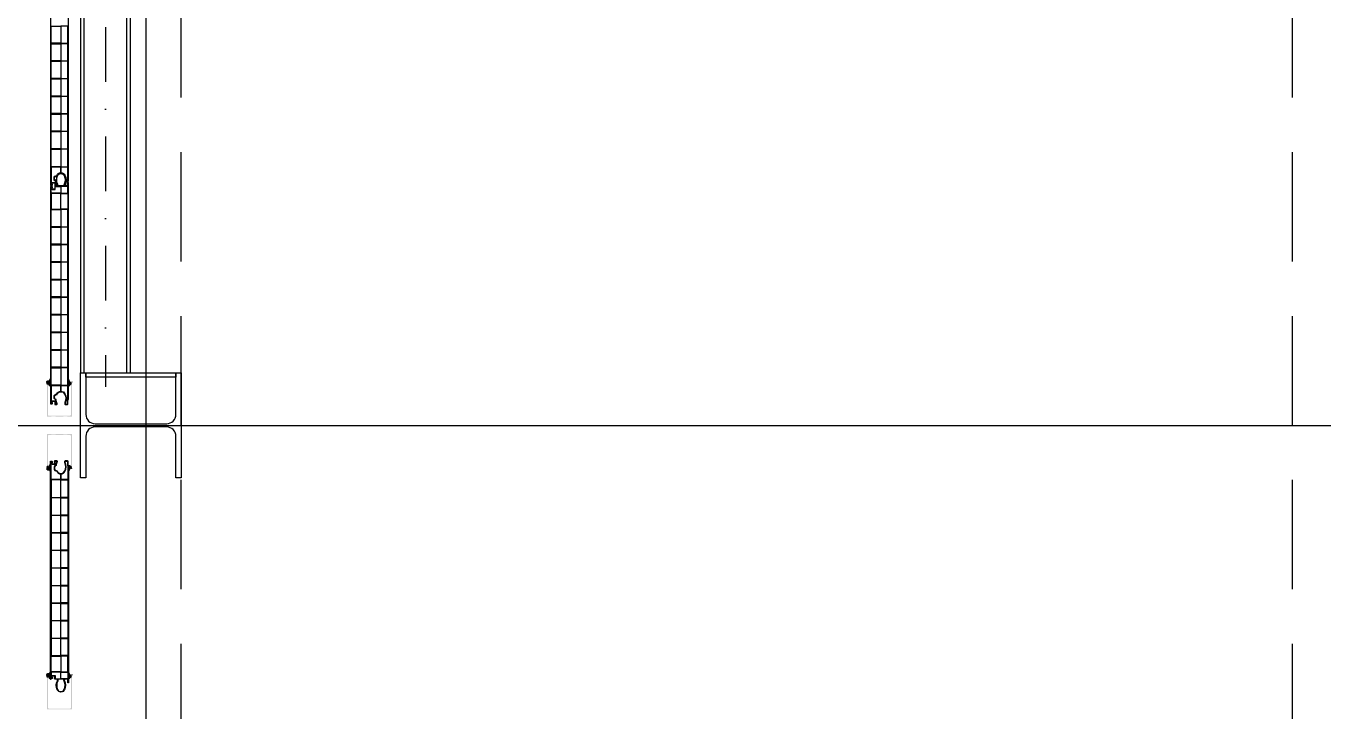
# Model space of a CAD drawing. Header units: millimetres. Extents: x -10134 to 185601, y -10232 to 93662.
# Drawn here: x 29909 to 32876, y 67357 to 68924 of the extents above; entities that cross this region are included whole.
import ezdxf

# ---------------------------------------------------------------- set-up
doc = ezdxf.new("R2010")
doc.units = ezdxf.units.MM
doc.header["$LTSCALE"] = 100
doc.linetypes.add('B0301', pattern=[2.5, 1.25, -0.625, 0, -0.625])
doc.linetypes.add('B0403', pattern=[3.75, 2.5, -1.25])
for name, color, linetype in [('A--L21', 8, 'Continuous'), ('A--L28', 8, 'Continuous'), ('A--L31', 8, 'Continuous'), ('A--L32', 8, 'Continuous'), ('AL$7A---_STRAMIEN', 1, 'Continuous')]:
    doc.layers.add(name, color=color, linetype=linetype)
pattern_1 = [(225, (30079.8289, 68228.6992), (0.3535534, -0.3535534), []), (315, (30079.8289, 68228.6992), (1.0606602, -0.3535534), [1.25, -0.75])]
pattern_2 = [(225, (30079.8289, 67558.6992), (0.3535534, -0.3535534), []), (315, (30079.8289, 67558.6992), (1.0606602, -0.3535534), [1.25, -0.75])]
pattern_3 = [(135, (30079.8289, 67792.54143), (0.3535534, 0.3535534), []), (45, (30079.8289, 67792.54143), (1.0606602, 0.3535534), [1.25, -0.75])]

msp = doc.modelspace()

# ---------------------------------------------------------------- hatches: boundary and pattern name
at = {"layer": 'A--L21'}
h = msp.add_hatch(dxfattribs=at)
h.set_pattern_fill('ANSI38', color=256, scale=4, angle=-180, style=0)
h.set_pattern_definition(pattern_1)
edge = h.paths.add_edge_path()
edge.add_arc((29963.9, 68111.7), 0.8, 78.2772, 180)
edge.add_line((29963.1, 68111.7), (29963.1, 68107.3))
edge.add_arc((29964.1, 68107.3), 1, 180, 238.7681)
edge.add_line((29963.6, 68106.4), (29964.7, 68101.8))
edge.add_arc((29964.1, 68099.9), 2, 0, 72.3036, ccw=False)
edge.add_arc((29965.6, 68099.9), 0.52, 184.1854, 357.8283, ccw=False)
edge.add_arc((29963.8, 68099.4), 1.37, 19.6033, 84.6041)
edge.add_arc((29972.6, 68108.7), 11.8, 179.5092, 222.3604, ccw=False)
edge.add_arc((29961, 68108.9), 0.202, 36.3393, 193.6675, ccw=False)
edge.add_line((29961.2, 68109), (29961.3, 68108.8))
edge.add_arc((29961.4, 68108.9), 0.2, 218.6428, 360)
edge.add_line((29961.6, 68108.9), (29961.6, 68110.7))
edge.add_arc((29961.4, 68110.7), 0.2, 0, 90)
edge.add_line((29961.4, 68110.9), (29959.7, 68110.9))
edge.add_arc((29959.5, 68109.8), 1.09, 80.8319, 201.3735)
edge.add_arc((29949.4, 68106.6), 9.57, -11.3116, 16.7707, ccw=False)
edge.add_arc((29958.5, 68104.8), 0.3, 270, 342.8423, ccw=False)
edge.add_line((29958.5, 68104.5), (29957.6, 68104.5))
edge.add_arc((29957.6, 68104.9), 0.4, 189.1527, 272.2165, ccw=False)
edge.add_line((29957.2, 68104.9), (29957, 68110.6))
edge.add_arc((29959, 68110.6), 2, 98.5926, 180.0148, ccw=False)
edge.add_line((29958.7, 68112.6), (29961.9, 68112.7))
edge.add_arc((29961.9, 68114.7), 2, 270.5128, 308.5841)
edge.add_line((29963.1, 68113.2), (29965.5, 68118.5))
edge.add_arc((29965.8, 68118.2), 0.4, -52.9707, 132.2959, ccw=False)
edge.add_line((29966, 68117.9), (29964.1, 68112.4))
h = msp.add_hatch(dxfattribs=at)
h.set_pattern_fill('ANSI33', color=256, scale=4, angle=-180, style=0)
h.set_pattern_definition([(225, (30079.8289, 68228.6992), (0.7071068, -0.7071068), []), (225, (30079.1218, 68228.6992), (0.7071068, -0.7071068), [0.5, -0.25])])
edge = h.paths.add_edge_path()
edge.add_arc((29977.1, 68030.8), 0.2, 224.9987, 270)
edge.add_line((29977.1, 68030.6), (29985.1, 68030.6))
edge.add_arc((29985.1, 68030.8), 0.2, 270, 314.9995)
edge.add_line((29985.3, 68030.7), (29985.4, 68030.8))
edge.add_arc((29985.5, 68030.6), 0.2, 45.0005, 134.9995, ccw=False)
edge.add_line((29985.7, 68030.8), (29985.8, 68030.7))
edge.add_arc((29985.9, 68030.8), 0.2, 225.0005, 270)
edge.add_line((29985.9, 68030.6), (29993.9, 68030.6))
edge.add_arc((29993.9, 68030.8), 0.2, 270, 315.0013)
edge.add_line((29994.1, 68030.7), (29994.5, 68031.1))
edge.add_arc((29994.6, 68030.9), 0.2, 90, 135.0013, ccw=False)
edge.add_line((29994.6, 68031.1), (30003.4, 68031.1))
edge.add_arc((30003.4, 68030.9), 0.2, 45.0005, 90, ccw=False)
edge.add_line((30003.6, 68031.1), (30004, 68030.7))
edge.add_arc((30004.1, 68030.8), 0.2, 225.0005, 270)
edge.add_line((30004.1, 68030.6), (30013.8, 68030.6))
edge.add_arc((30013.8, 68030.8), 0.2, 270, 360)
edge.add_line((30014, 68030.8), (30014, 68110.4))
edge.add_arc((30013.8, 68110.4), 0.2, 0, 90)
edge.add_line((30013.8, 68110.6), (30009.5, 68110.6))
edge.add_arc((30009.5, 68110.4), 0.2, 90, 180)
edge.add_line((30009.3, 68110.4), (30009.3, 68107.8))
edge.add_arc((30009.5, 68107.8), 0.2, 180, 270)
edge.add_line((30009.5, 68107.6), (30010.1, 68107.6))
edge.add_arc((30010.1, 68107.8), 0.2, 270, 360)
edge.add_line((30010.3, 68107.8), (30010.3, 68108.9))
edge.add_arc((30010.5, 68108.9), 0.2, 90, 180, ccw=False)
edge.add_line((30010.5, 68109.1), (30012.3, 68109.1))
edge.add_arc((30012.3, 68108.9), 0.2, 0, 90, ccw=False)
edge.add_line((30012.5, 68108.9), (30012.5, 68103.8))
edge.add_arc((30012.3, 68103.8), 0.2, -90, 0, ccw=False)
edge.add_line((30012.3, 68103.6), (30010.5, 68103.6))
edge.add_arc((30010.5, 68103.8), 0.2, 180, 270, ccw=False)
edge.add_line((30010.3, 68103.8), (30010.3, 68104.9))
edge.add_arc((30010.1, 68104.9), 0.2, 0, 90)
edge.add_line((30010.1, 68105.1), (30009.5, 68105.1))
edge.add_arc((30009.5, 68104.9), 0.2, 90, 180)
edge.add_line((30009.3, 68104.9), (30009.3, 68100.8))
edge.add_arc((30009.5, 68100.8), 0.2, 180, 270)
edge.add_line((30009.5, 68100.6), (30010.1, 68100.6))
edge.add_arc((30010.1, 68100.8), 0.2, 270, 360)
edge.add_line((30010.3, 68100.8), (30010.3, 68101.9))
edge.add_arc((30010.5, 68101.9), 0.2, 90, 180, ccw=False)
edge.add_line((30010.5, 68102.1), (30011.8, 68102.1))
edge.add_arc((30011.8, 68101.9), 0.2, 0, 90, ccw=False)
edge.add_line((30012, 68101.9), (30012, 68034.5))
edge.add_arc((30011.8, 68034.5), 0.2, -45.0004, 0, ccw=False)
edge.add_line((30012, 68034.4), (30010.3, 68032.7))
edge.add_arc((30010.1, 68032.8), 0.2, 270, 314.9996, ccw=False)
edge.add_line((30010.1, 68032.6), (29960.9, 68032.6))
edge.add_arc((29960.9, 68032.8), 0.2, 225, 270, ccw=False)
edge.add_line((29960.8, 68032.7), (29959.1, 68034.4))
edge.add_arc((29959.2, 68034.5), 0.2, 180, 225, ccw=False)
edge.add_line((29959, 68034.5), (29959, 68101.9))
edge.add_arc((29959.2, 68101.9), 0.2, 90, 180, ccw=False)
edge.add_line((29959.2, 68102.1), (29960.3, 68102.1))
edge.add_arc((29960.3, 68101.9), 0.2, 0, 90, ccw=False)
edge.add_line((29960.5, 68101.9), (29960.5, 68100.8))
edge.add_arc((29960.7, 68100.8), 0.2, 180, 270)
edge.add_line((29960.7, 68100.6), (29961.3, 68100.6))
edge.add_arc((29961.3, 68100.8), 0.2, 270, 360)
edge.add_line((29961.5, 68100.8), (29961.5, 68103.4))
edge.add_arc((29961.3, 68103.4), 0.2, 0, 90)
edge.add_line((29961.3, 68103.6), (29960.7, 68103.6))
edge.add_arc((29960.7, 68103.8), 0.2, 180, 270, ccw=False)
edge.add_line((29960.5, 68103.8), (29960.5, 68109.4))
edge.add_arc((29960.7, 68109.4), 0.2, 39.4134, 179.9932, ccw=False)
edge.add_line((29960.9, 68109.5), (29961.2, 68109.2))
edge.add_arc((29961.3, 68109.3), 0.2, 219.4189, 359.9988)
edge.add_line((29961.5, 68109.3), (29961.5, 68110.4))
edge.add_arc((29961.3, 68110.4), 0.2, 0, 90)
edge.add_line((29961.3, 68110.6), (29959.2, 68110.6))
edge.add_arc((29959.2, 68110.4), 0.2, 90, 180)
edge.add_line((29959, 68110.4), (29959, 68103.8))
edge.add_arc((29958.8, 68103.8), 0.2, -90, 0, ccw=False)
edge.add_line((29958.8, 68103.6), (29957.2, 68103.6))
edge.add_arc((29957.2, 68103.4), 0.2, 90, 180)
edge.add_line((29957, 68103.4), (29957, 68030.8))
edge.add_arc((29957.2, 68030.8), 0.2, 180, 270)
edge.add_line((29957.2, 68030.6), (29966.9, 68030.6))
edge.add_arc((29966.9, 68030.8), 0.2, 270, 314.9997)
edge.add_line((29967.1, 68030.7), (29967.5, 68031.1))
edge.add_arc((29967.6, 68030.9), 0.2, 90, 134.9997, ccw=False)
edge.add_line((29967.6, 68031.1), (29976.4, 68031.1))
edge.add_arc((29976.4, 68030.9), 0.2, 44.9987, 90, ccw=False)
edge.add_line((29976.6, 68031.1), (29977, 68030.7))
h = msp.add_hatch(dxfattribs=at)
h.set_pattern_fill('ANSI38', color=256, scale=4, angle=-180, style=0)
h.set_pattern_definition(pattern_1)
edge = h.paths.add_edge_path(flags=16)
edge.add_line((30009.6, 68105.8), (30010.8, 68105.8))
edge.add_arc((30010.8, 68106.4), 0.6, 270, 450)
edge.add_line((30010.8, 68107), (30009.6, 68107))
edge.add_arc((30009.6, 68106.4), 0.6, 90, 270)
edge = h.paths.add_edge_path()
edge.add_arc((30006.5, 68102.9), 0.2, 127.3189, 242.7921)
edge.add_line((30006.4, 68102.7), (30007.5, 68102.1))
edge.add_line((30007.5, 68102.1), (30009.3, 68102.1))
edge.add_line((30009.3, 68102.1), (30009.3, 68104.5))
edge.add_arc((30009.3, 68104.8), 0.3, 90, 270, ccw=False)
edge.add_line((30009.3, 68105.1), (30010.8, 68105.1))
edge.add_arc((30010.8, 68104.9), 0.2, 31.4642, 90, ccw=False)
edge.add_line((30010.9, 68105), (30011, 68104.6))
edge.add_arc((30011.2, 68104.7), 0.2, 201.5835, 321.0916)
edge.add_line((30011.4, 68104.6), (30012, 68105.8))
edge.add_arc((30011.2, 68106.4), 1, 322.1616, 360)
edge.add_arc((30011.2, 68106.4), 1, 360, 397.8384)
edge.add_line((30012, 68107), (30011.4, 68108.1))
edge.add_arc((30011.2, 68108), 0.2, 38.9084, 158.4165)
edge.add_line((30011, 68108.1), (30010.9, 68107.7))
edge.add_arc((30010.8, 68107.8), 0.2, 270, 328.5358, ccw=False)
edge.add_line((30010.8, 68107.6), (30009.3, 68107.6))
edge.add_arc((30009.3, 68107.9), 0.3, 90, 270, ccw=False)
edge.add_line((30009.3, 68108.2), (30009.3, 68110.4))
edge.add_line((30009.3, 68110.4), (30006.6, 68115.6))
edge.add_arc((30006.4, 68115.2), 0.4, 54.1972, 228.9369)
edge.add_line((30006.1, 68114.9), (30006.8, 68110.3))
edge.add_arc((30005.9, 68109.3), 1.4, -47.8227, 46.3742, ccw=False)
edge.add_line((30006.8, 68108.2), (30006, 68107.3))
edge.add_arc((30006.2, 68107.1), 0.3, 135.9726, 293.0149)
edge.add_line((30006.4, 68106.8), (30007.1, 68107.6))
edge.add_arc((30007.3, 68107.4), 0.2, 0, 130.9955, ccw=False)
edge.add_line((30007.5, 68107.4), (30007.5, 68106.2))
edge.add_arc((30007.3, 68106.2), 0.2, -57.3588, 0, ccw=False)
edge.add_line((30007.4, 68106), (30006.4, 68105.3))
edge.add_arc((30006.5, 68105.1), 0.2, 126.2403, 233.0537)
edge.add_line((30006.4, 68105), (30007.4, 68104.2))
edge.add_arc((30007.3, 68104), 0.2, -66.8939, 66.8939, ccw=False)
edge.add_line((30007.4, 68103.8), (30006.4, 68103.1))
h = msp.add_hatch(dxfattribs=at)
h.set_pattern_fill('ANSI33', color=256, scale=4, angle=-90, style=0)
h.set_pattern_definition([(135, (30079.8289, 67792.5414), (0.7071068, 0.7071068), []), (135, (30079.1218, 67792.5414), (0.7071068, 0.7071068), [0.5, -0.25])])
edge = h.paths.add_edge_path()
edge.add_arc((29977.1, 67990.4), 0.2, 90, 135.0013, ccw=False)
edge.add_line((29977.1, 67990.6), (29985.1, 67990.6))
edge.add_arc((29985.1, 67990.4), 0.2, 45.0005, 90, ccw=False)
edge.add_line((29985.3, 67990.6), (29985.4, 67990.5))
edge.add_arc((29985.5, 67990.6), 0.2, 225.0005, 314.9995)
edge.add_line((29985.7, 67990.5), (29985.8, 67990.6))
edge.add_arc((29985.9, 67990.4), 0.2, 90, 134.9995, ccw=False)
edge.add_line((29985.9, 67990.6), (29993.9, 67990.6))
edge.add_arc((29993.9, 67990.4), 0.2, 44.9987, 90, ccw=False)
edge.add_line((29994.1, 67990.6), (29994.5, 67990.2))
edge.add_arc((29994.6, 67990.3), 0.2, 224.9987, 270)
edge.add_line((29994.6, 67990.1), (30003.4, 67990.1))
edge.add_arc((30003.4, 67990.3), 0.2, 270, 314.9995)
edge.add_line((30003.6, 67990.2), (30004, 67990.6))
edge.add_arc((30004.1, 67990.4), 0.2, 90, 134.9995, ccw=False)
edge.add_line((30004.1, 67990.6), (30013.8, 67990.6))
edge.add_arc((30013.8, 67990.4), 0.2, 0, 90, ccw=False)
edge.add_line((30014, 67990.4), (30014, 67910.8))
edge.add_arc((30013.8, 67910.8), 0.2, -90, 0, ccw=False)
edge.add_line((30013.8, 67910.6), (30009.5, 67910.6))
edge.add_arc((30009.5, 67910.8), 0.2, 180, 270, ccw=False)
edge.add_line((30009.3, 67910.8), (30009.3, 67913.4))
edge.add_arc((30009.5, 67913.4), 0.2, 90, 180, ccw=False)
edge.add_line((30009.5, 67913.6), (30010.1, 67913.6))
edge.add_arc((30010.1, 67913.4), 0.2, 0, 90, ccw=False)
edge.add_line((30010.3, 67913.4), (30010.3, 67912.3))
edge.add_arc((30010.5, 67912.3), 0.2, 180, 270)
edge.add_line((30010.5, 67912.1), (30012.3, 67912.1))
edge.add_arc((30012.3, 67912.3), 0.2, 270, 360)
edge.add_line((30012.5, 67912.3), (30012.5, 67917.4))
edge.add_arc((30012.3, 67917.4), 0.2, 0, 90)
edge.add_line((30012.3, 67917.6), (30010.5, 67917.6))
edge.add_arc((30010.5, 67917.4), 0.2, 90, 180)
edge.add_line((30010.3, 67917.4), (30010.3, 67916.3))
edge.add_arc((30010.1, 67916.3), 0.2, -90, 0, ccw=False)
edge.add_line((30010.1, 67916.1), (30009.5, 67916.1))
edge.add_arc((30009.5, 67916.3), 0.2, 180, 270, ccw=False)
edge.add_line((30009.3, 67916.3), (30009.3, 67920.4))
edge.add_arc((30009.5, 67920.4), 0.2, 90, 180, ccw=False)
edge.add_line((30009.5, 67920.6), (30010.1, 67920.6))
edge.add_arc((30010.1, 67920.4), 0.2, 0, 90, ccw=False)
edge.add_line((30010.3, 67920.4), (30010.3, 67919.3))
edge.add_arc((30010.5, 67919.3), 0.2, 180, 270)
edge.add_line((30010.5, 67919.1), (30011.8, 67919.1))
edge.add_arc((30011.8, 67919.3), 0.2, 270, 360)
edge.add_line((30012, 67919.3), (30012, 67986.7))
edge.add_arc((30011.8, 67986.7), 0.2, 0, 45.0004)
edge.add_line((30012, 67986.9), (30010.3, 67988.6))
edge.add_arc((30010.1, 67988.4), 0.2, 45.0004, 90)
edge.add_line((30010.1, 67988.6), (29960.9, 67988.6))
edge.add_arc((29960.9, 67988.4), 0.2, 90, 135)
edge.add_line((29960.8, 67988.6), (29959.1, 67986.9))
edge.add_arc((29959.2, 67986.7), 0.2, 135, 180)
edge.add_line((29959, 67986.7), (29959, 67919.3))
edge.add_arc((29959.2, 67919.3), 0.2, 180, 270)
edge.add_line((29959.2, 67919.1), (29960.3, 67919.1))
edge.add_arc((29960.3, 67919.3), 0.2, 270, 360)
edge.add_line((29960.5, 67919.3), (29960.5, 67920.4))
edge.add_arc((29960.7, 67920.4), 0.2, 90, 180, ccw=False)
edge.add_line((29960.7, 67920.6), (29961.3, 67920.6))
edge.add_arc((29961.3, 67920.4), 0.2, 0, 90, ccw=False)
edge.add_line((29961.5, 67920.4), (29961.5, 67917.8))
edge.add_arc((29961.3, 67917.8), 0.2, -90, 0, ccw=False)
edge.add_line((29961.3, 67917.6), (29960.7, 67917.6))
edge.add_arc((29960.7, 67917.4), 0.2, 90, 180)
edge.add_line((29960.5, 67917.4), (29960.5, 67911.8))
edge.add_arc((29960.7, 67911.8), 0.2, 180.0068, 320.5866)
edge.add_line((29960.9, 67911.7), (29961.2, 67912))
edge.add_arc((29961.3, 67911.9), 0.2, 0.0012, 140.5811, ccw=False)
edge.add_line((29961.5, 67911.9), (29961.5, 67910.8))
edge.add_arc((29961.3, 67910.8), 0.2, -90, 0, ccw=False)
edge.add_line((29961.3, 67910.6), (29959.2, 67910.6))
edge.add_arc((29959.2, 67910.8), 0.2, 180, 270, ccw=False)
edge.add_line((29959, 67910.8), (29959, 67917.4))
edge.add_arc((29958.8, 67917.4), 0.2, 0, 90)
edge.add_line((29958.8, 67917.6), (29957.2, 67917.6))
edge.add_arc((29957.2, 67917.8), 0.2, 180, 270, ccw=False)
edge.add_line((29957, 67917.8), (29957, 67990.4))
edge.add_arc((29957.2, 67990.4), 0.2, 90, 180, ccw=False)
edge.add_line((29957.2, 67990.6), (29966.9, 67990.6))
edge.add_arc((29966.9, 67990.4), 0.2, 45.0003, 90, ccw=False)
edge.add_line((29967.1, 67990.6), (29967.5, 67990.2))
edge.add_arc((29967.6, 67990.3), 0.2, 225.0003, 270)
edge.add_line((29967.6, 67990.1), (29976.4, 67990.1))
edge.add_arc((29976.4, 67990.3), 0.2, 270, 315.0013)
edge.add_line((29976.6, 67990.2), (29977, 67990.6))
h = msp.add_hatch(dxfattribs=at)
h.set_pattern_fill('ANSI38', color=256, scale=4, angle=-90, style=0)
h.set_pattern_definition(pattern_3)
edge = h.paths.add_edge_path()
edge.add_arc((29963.9, 67909.6), 0.8, 180, 281.7228, ccw=False)
edge.add_line((29963.1, 67909.6), (29963.1, 67914))
edge.add_arc((29964.1, 67914), 1, 121.2319, 180, ccw=False)
edge.add_line((29963.6, 67914.8), (29964.7, 67919.5))
edge.add_arc((29964.1, 67921.4), 2, 287.6964, 360)
edge.add_arc((29965.6, 67921.4), 0.52, 2.1717, 175.8146)
edge.add_arc((29963.8, 67921.9), 1.37, 275.3959, 340.3967, ccw=False)
edge.add_arc((29972.6, 67912.5), 11.8, 137.6396, 180.4908)
edge.add_arc((29961, 67912.4), 0.202, 166.3325, 323.6607)
edge.add_line((29961.2, 67912.2), (29961.3, 67912.4))
edge.add_arc((29961.4, 67912.3), 0.2, 0, 141.3572, ccw=False)
edge.add_line((29961.6, 67912.3), (29961.6, 67910.6))
edge.add_arc((29961.4, 67910.6), 0.2, -90, 0, ccw=False)
edge.add_line((29961.4, 67910.4), (29959.7, 67910.4))
edge.add_arc((29959.5, 67911.4), 1.09, 158.6265, 279.1681, ccw=False)
edge.add_arc((29949.4, 67914.6), 9.57, 343.2293, 371.3116)
edge.add_arc((29958.5, 67916.4), 0.3, 17.1577, 90)
edge.add_line((29958.5, 67916.7), (29957.6, 67916.7))
edge.add_arc((29957.6, 67916.3), 0.4, 87.7835, 170.8473)
edge.add_line((29957.2, 67916.4), (29957, 67910.6))
edge.add_arc((29959, 67910.6), 2, 179.9852, 261.4074)
edge.add_line((29958.7, 67908.7), (29961.9, 67908.5))
edge.add_arc((29961.9, 67906.5), 2, 51.4159, 89.4872, ccw=False)
edge.add_line((29963.1, 67908.1), (29965.5, 67902.7))
edge.add_arc((29965.8, 67903), 0.4, 227.7041, 412.9707)
edge.add_line((29966, 67903.3), (29964.1, 67908.8))
h = msp.add_hatch(dxfattribs=at)
h.set_pattern_fill('ANSI38', color=256, scale=4, angle=-90, style=0)
h.set_pattern_definition(pattern_3)
edge = h.paths.add_edge_path(flags=16)
edge.add_line((30009.6, 67915.5), (30010.8, 67915.5))
edge.add_arc((30010.8, 67914.9), 0.6, -90, 90, ccw=False)
edge.add_line((30010.8, 67914.3), (30009.6, 67914.3))
edge.add_arc((30009.6, 67914.9), 0.6, 90, 270, ccw=False)
edge = h.paths.add_edge_path()
edge.add_arc((30006.5, 67918.3), 0.2, 117.2079, 232.6811, ccw=False)
edge.add_line((30006.4, 67918.5), (30007.5, 67919.1))
edge.add_line((30007.5, 67919.1), (30009.3, 67919.1))
edge.add_line((30009.3, 67919.1), (30009.3, 67916.7))
edge.add_arc((30009.3, 67916.4), 0.3, 90, 270)
edge.add_line((30009.3, 67916.1), (30010.8, 67916.1))
edge.add_arc((30010.8, 67916.3), 0.2, 270, 328.5358)
edge.add_line((30010.9, 67916.2), (30011, 67916.6))
edge.add_arc((30011.2, 67916.5), 0.2, 38.9084, 158.4165, ccw=False)
edge.add_line((30011.4, 67916.6), (30012, 67915.5))
edge.add_arc((30011.2, 67914.9), 1, 0, 37.8384, ccw=False)
edge.add_arc((30011.2, 67914.9), 1, -37.8384, 0, ccw=False)
edge.add_line((30012, 67914.3), (30011.4, 67913.1))
edge.add_arc((30011.2, 67913.2), 0.2, 201.5835, 321.0916, ccw=False)
edge.add_line((30011, 67913.1), (30010.9, 67913.5))
edge.add_arc((30010.8, 67913.4), 0.2, 31.4642, 90)
edge.add_line((30010.8, 67913.6), (30009.3, 67913.6))
edge.add_arc((30009.3, 67913.3), 0.3, 90, 270)
edge.add_line((30009.3, 67913), (30009.3, 67910.8))
edge.add_line((30009.3, 67910.8), (30006.6, 67905.7))
edge.add_arc((30006.4, 67906), 0.4, 131.0631, 305.8028, ccw=False)
edge.add_line((30006.1, 67906.3), (30006.8, 67911))
edge.add_arc((30005.9, 67912), 1.4, 313.6258, 407.8227)
edge.add_line((30006.8, 67913), (30006, 67914))
edge.add_arc((30006.2, 67914.2), 0.3, 66.9851, 224.0274, ccw=False)
edge.add_line((30006.4, 67914.5), (30007.1, 67913.7))
edge.add_arc((30007.3, 67913.8), 0.2, 229.0045, 360)
edge.add_line((30007.5, 67913.8), (30007.5, 67915))
edge.add_arc((30007.3, 67915), 0.2, 0, 57.3588)
edge.add_line((30007.4, 67915.2), (30006.4, 67916))
edge.add_arc((30006.5, 67916.1), 0.2, 126.9463, 233.7597, ccw=False)
edge.add_line((30006.4, 67916.3), (30007.4, 67917))
edge.add_arc((30007.3, 67917.2), 0.2, 293.1061, 426.8939)
edge.add_line((30007.4, 67917.4), (30006.4, 67918.2))
h = msp.add_hatch(dxfattribs=at)
h.set_pattern_fill('ANSI38', color=256, scale=4, angle=-180, style=0)
h.set_pattern_definition(pattern_2)
edge = h.paths.add_edge_path()
edge.add_arc((29963.9, 67441.7), 0.8, 78.2772, 180)
edge.add_line((29963.1, 67441.7), (29963.1, 67437.3))
edge.add_arc((29964.1, 67437.3), 1, 180, 238.7681)
edge.add_line((29963.6, 67436.4), (29964.7, 67431.8))
edge.add_arc((29964.1, 67429.9), 2, 0, 72.3036, ccw=False)
edge.add_arc((29965.6, 67429.9), 0.52, 184.1854, 357.8283, ccw=False)
edge.add_arc((29963.8, 67429.4), 1.37, 19.6033, 84.6041)
edge.add_arc((29972.6, 67438.7), 11.8, 179.5092, 222.3604, ccw=False)
edge.add_arc((29961, 67438.9), 0.202, 36.3393, 193.6675, ccw=False)
edge.add_line((29961.2, 67439), (29961.3, 67438.8))
edge.add_arc((29961.4, 67438.9), 0.2, 218.6428, 360)
edge.add_line((29961.6, 67438.9), (29961.6, 67440.7))
edge.add_arc((29961.4, 67440.7), 0.2, 0, 90)
edge.add_line((29961.4, 67440.9), (29959.7, 67440.9))
edge.add_arc((29959.5, 67439.8), 1.09, 80.8319, 201.3735)
edge.add_arc((29949.4, 67436.6), 9.57, -11.3116, 16.7707, ccw=False)
edge.add_arc((29958.5, 67434.8), 0.3, 270, 342.8423, ccw=False)
edge.add_line((29958.5, 67434.5), (29957.6, 67434.5))
edge.add_arc((29957.6, 67434.9), 0.4, 189.1527, 272.2165, ccw=False)
edge.add_line((29957.2, 67434.9), (29957, 67440.6))
edge.add_arc((29959, 67440.6), 2, 98.5926, 180.0148, ccw=False)
edge.add_line((29958.7, 67442.6), (29961.9, 67442.7))
edge.add_arc((29961.9, 67444.7), 2, 270.5128, 308.5841)
edge.add_line((29963.1, 67443.2), (29965.5, 67448.5))
edge.add_arc((29965.8, 67448.2), 0.4, -52.9707, 132.2959, ccw=False)
edge.add_line((29966, 67447.9), (29964.1, 67442.4))
h = msp.add_hatch(dxfattribs=at)
h.set_pattern_fill('ANSI38', color=256, scale=4, angle=-180, style=0)
h.set_pattern_definition(pattern_2)
edge = h.paths.add_edge_path(flags=16)
edge.add_line((30009.6, 67435.8), (30010.8, 67435.8))
edge.add_arc((30010.8, 67436.4), 0.6, 270, 450)
edge.add_line((30010.8, 67437), (30009.6, 67437))
edge.add_arc((30009.6, 67436.4), 0.6, 90, 270)
edge = h.paths.add_edge_path()
edge.add_arc((30006.5, 67432.9), 0.2, 127.3189, 242.7921)
edge.add_line((30006.4, 67432.7), (30007.5, 67432.1))
edge.add_line((30007.5, 67432.1), (30009.3, 67432.1))
edge.add_line((30009.3, 67432.1), (30009.3, 67434.5))
edge.add_arc((30009.3, 67434.8), 0.3, 90, 270, ccw=False)
edge.add_line((30009.3, 67435.1), (30010.8, 67435.1))
edge.add_arc((30010.8, 67434.9), 0.2, 31.4642, 90, ccw=False)
edge.add_line((30010.9, 67435), (30011, 67434.6))
edge.add_arc((30011.2, 67434.7), 0.2, 201.5835, 321.0916)
edge.add_line((30011.4, 67434.6), (30012, 67435.8))
edge.add_arc((30011.2, 67436.4), 1, 322.1616, 360)
edge.add_arc((30011.2, 67436.4), 1, 360, 397.8384)
edge.add_line((30012, 67437), (30011.4, 67438.1))
edge.add_arc((30011.2, 67438), 0.2, 38.9084, 158.4165)
edge.add_line((30011, 67438.1), (30010.9, 67437.7))
edge.add_arc((30010.8, 67437.8), 0.2, 270, 328.5358, ccw=False)
edge.add_line((30010.8, 67437.6), (30009.3, 67437.6))
edge.add_arc((30009.3, 67437.9), 0.3, 90, 270, ccw=False)
edge.add_line((30009.3, 67438.2), (30009.3, 67440.4))
edge.add_line((30009.3, 67440.4), (30006.6, 67445.6))
edge.add_arc((30006.4, 67445.2), 0.4, 54.1972, 228.9369)
edge.add_line((30006.1, 67444.9), (30006.8, 67440.3))
edge.add_arc((30005.9, 67439.3), 1.4, -47.8227, 46.3742, ccw=False)
edge.add_line((30006.8, 67438.2), (30006, 67437.3))
edge.add_arc((30006.2, 67437.1), 0.3, 135.9726, 293.0149)
edge.add_line((30006.4, 67436.8), (30007.1, 67437.6))
edge.add_arc((30007.3, 67437.4), 0.2, 0, 130.9955, ccw=False)
edge.add_line((30007.5, 67437.4), (30007.5, 67436.2))
edge.add_arc((30007.3, 67436.2), 0.2, -57.3588, 0, ccw=False)
edge.add_line((30007.4, 67436), (30006.4, 67435.3))
edge.add_arc((30006.5, 67435.1), 0.2, 126.2403, 233.0537)
edge.add_line((30006.4, 67435), (30007.4, 67434.2))
edge.add_arc((30007.3, 67434), 0.2, -66.8939, 66.8939, ccw=False)
edge.add_line((30007.4, 67433.8), (30006.4, 67433.1))
h = msp.add_hatch(dxfattribs=at)
h.set_pattern_fill('ANSI33', color=256, scale=4, angle=-180, style=0)
h.set_pattern_definition([(225, (30079.8289, 67558.6992), (0.7071068, -0.7071068), []), (225, (30079.1218, 67558.6992), (0.7071068, -0.7071068), [0.5, -0.25])])
edge = h.paths.add_edge_path()
edge.add_arc((29977.1, 67360.8), 0.2, 224.9987, 270)
edge.add_line((29977.1, 67360.6), (29985.1, 67360.6))
edge.add_arc((29985.1, 67360.8), 0.2, 270, 314.9995)
edge.add_line((29985.3, 67360.7), (29985.4, 67360.8))
edge.add_arc((29985.5, 67360.6), 0.2, 45.0005, 134.9995, ccw=False)
edge.add_line((29985.7, 67360.8), (29985.8, 67360.7))
edge.add_arc((29985.9, 67360.8), 0.2, 225.0005, 270)
edge.add_line((29985.9, 67360.6), (29993.9, 67360.6))
edge.add_arc((29993.9, 67360.8), 0.2, 270, 315.0013)
edge.add_line((29994.1, 67360.7), (29994.5, 67361.1))
edge.add_arc((29994.6, 67360.9), 0.2, 90, 135.0013, ccw=False)
edge.add_line((29994.6, 67361.1), (30003.4, 67361.1))
edge.add_arc((30003.4, 67360.9), 0.2, 45.0005, 90, ccw=False)
edge.add_line((30003.6, 67361.1), (30004, 67360.7))
edge.add_arc((30004.1, 67360.8), 0.2, 225.0005, 270)
edge.add_line((30004.1, 67360.6), (30013.8, 67360.6))
edge.add_arc((30013.8, 67360.8), 0.2, 270, 360)
edge.add_line((30014, 67360.8), (30014, 67440.4))
edge.add_arc((30013.8, 67440.4), 0.2, 0, 90)
edge.add_line((30013.8, 67440.6), (30009.5, 67440.6))
edge.add_arc((30009.5, 67440.4), 0.2, 90, 180)
edge.add_line((30009.3, 67440.4), (30009.3, 67437.8))
edge.add_arc((30009.5, 67437.8), 0.2, 180, 270)
edge.add_line((30009.5, 67437.6), (30010.1, 67437.6))
edge.add_arc((30010.1, 67437.8), 0.2, 270, 360)
edge.add_line((30010.3, 67437.8), (30010.3, 67438.9))
edge.add_arc((30010.5, 67438.9), 0.2, 90, 180, ccw=False)
edge.add_line((30010.5, 67439.1), (30012.3, 67439.1))
edge.add_arc((30012.3, 67438.9), 0.2, 0, 90, ccw=False)
edge.add_line((30012.5, 67438.9), (30012.5, 67433.8))
edge.add_arc((30012.3, 67433.8), 0.2, -90, 0, ccw=False)
edge.add_line((30012.3, 67433.6), (30010.5, 67433.6))
edge.add_arc((30010.5, 67433.8), 0.2, 180, 270, ccw=False)
edge.add_line((30010.3, 67433.8), (30010.3, 67434.9))
edge.add_arc((30010.1, 67434.9), 0.2, 0, 90)
edge.add_line((30010.1, 67435.1), (30009.5, 67435.1))
edge.add_arc((30009.5, 67434.9), 0.2, 90, 180)
edge.add_line((30009.3, 67434.9), (30009.3, 67430.8))
edge.add_arc((30009.5, 67430.8), 0.2, 180, 270)
edge.add_line((30009.5, 67430.6), (30010.1, 67430.6))
edge.add_arc((30010.1, 67430.8), 0.2, 270, 360)
edge.add_line((30010.3, 67430.8), (30010.3, 67431.9))
edge.add_arc((30010.5, 67431.9), 0.2, 90, 180, ccw=False)
edge.add_line((30010.5, 67432.1), (30011.8, 67432.1))
edge.add_arc((30011.8, 67431.9), 0.2, 0, 90, ccw=False)
edge.add_line((30012, 67431.9), (30012, 67364.5))
edge.add_arc((30011.8, 67364.5), 0.2, -45.0004, 0, ccw=False)
edge.add_line((30012, 67364.4), (30010.3, 67362.7))
edge.add_arc((30010.1, 67362.8), 0.2, 270, 314.9996, ccw=False)
edge.add_line((30010.1, 67362.6), (29960.9, 67362.6))
edge.add_arc((29960.9, 67362.8), 0.2, 225, 270, ccw=False)
edge.add_line((29960.8, 67362.7), (29959.1, 67364.4))
edge.add_arc((29959.2, 67364.5), 0.2, 180, 225, ccw=False)
edge.add_line((29959, 67364.5), (29959, 67431.9))
edge.add_arc((29959.2, 67431.9), 0.2, 90, 180, ccw=False)
edge.add_line((29959.2, 67432.1), (29960.3, 67432.1))
edge.add_arc((29960.3, 67431.9), 0.2, 0, 90, ccw=False)
edge.add_line((29960.5, 67431.9), (29960.5, 67430.8))
edge.add_arc((29960.7, 67430.8), 0.2, 180, 270)
edge.add_line((29960.7, 67430.6), (29961.3, 67430.6))
edge.add_arc((29961.3, 67430.8), 0.2, 270, 360)
edge.add_line((29961.5, 67430.8), (29961.5, 67433.4))
edge.add_arc((29961.3, 67433.4), 0.2, 0, 90)
edge.add_line((29961.3, 67433.6), (29960.7, 67433.6))
edge.add_arc((29960.7, 67433.8), 0.2, 180, 270, ccw=False)
edge.add_line((29960.5, 67433.8), (29960.5, 67439.4))
edge.add_arc((29960.7, 67439.4), 0.2, 39.4134, 179.9932, ccw=False)
edge.add_line((29960.9, 67439.5), (29961.2, 67439.2))
edge.add_arc((29961.3, 67439.3), 0.2, 219.4189, 359.9988)
edge.add_line((29961.5, 67439.3), (29961.5, 67440.4))
edge.add_arc((29961.3, 67440.4), 0.2, 0, 90)
edge.add_line((29961.3, 67440.6), (29959.2, 67440.6))
edge.add_arc((29959.2, 67440.4), 0.2, 90, 180)
edge.add_line((29959, 67440.4), (29959, 67433.8))
edge.add_arc((29958.8, 67433.8), 0.2, -90, 0, ccw=False)
edge.add_line((29958.8, 67433.6), (29957.2, 67433.6))
edge.add_arc((29957.2, 67433.4), 0.2, 90, 180)
edge.add_line((29957, 67433.4), (29957, 67360.8))
edge.add_arc((29957.2, 67360.8), 0.2, 180, 270)
edge.add_line((29957.2, 67360.6), (29966.9, 67360.6))
edge.add_arc((29966.9, 67360.8), 0.2, 270, 314.9997)
edge.add_line((29967.1, 67360.7), (29967.5, 67361.1))
edge.add_arc((29967.6, 67360.9), 0.2, 90, 134.9997, ccw=False)
edge.add_line((29967.6, 67361.1), (29976.4, 67361.1))
edge.add_arc((29976.4, 67360.9), 0.2, 44.9987, 90, ccw=False)
edge.add_line((29976.6, 67361.1), (29977, 67360.7))

# ---------------------------------------------------------------- linework, layer by layer
at = {"layer": 'A--L21', "linetype": 'B0403'}
msp.add_line((30264, 45510.6), (30264, 87810.6), dxfattribs=at)
at = {"layer": 'A--L21'}
for p, q in [((30014, 68110.3), (30014, 68109.1)), ((30014, 67910.9), (30014, 67912.1)), ((30014, 67440.3), (30014, 67439.1))]:
    msp.add_line(p, q, dxfattribs=at)
for points in [[(29965.3, 69056.9), (29965.3, 68559.7), (29968.2, 68559.7, 0.615588), (29969.5, 68562.1, -0.001528), (29968.6, 68563.3, -0.603288), (29969.6, 68565.6), (29974.7, 68565.6, -0.414214), (29974.9, 68565.4), (29974.9, 68558.4, 0.414214), (29975.1, 68558.2), (29978.9, 68558.2, 0.230022), (29980.3, 68559, 0.182419), (29980.4, 68560.3, -0.086574), (29977.9, 68569.4)], [(29977.7, 68569.6, -0.786352), (29979.8, 68581.5, 0.289246), (29980, 68581.6, -0.649582), (29997.3, 68582.3, -0.228645), (29997.8, 68562.8, 0.241202), (29998, 68559.2, 0.267949), (29999.7, 68558.2), (30003.2, 68558.2, 0.414214), (30004.8, 68559.7), (30004.8, 68569.4), (30006, 68569.4), (30006, 69066.6)], [(29998.2, 68582.8, -0.228645), (29998.8, 68562.4, 0.106177), (29998.5, 68561.1, 0.414214), (30000.4, 68559.2), (30002.2, 68559.2, 0.414214), (30003.8, 68560.7), (30003.8, 68570.4), (30005, 68570.4), (30005, 68575.5), (30005, 68601.2), (29989, 68601.2), (29989, 68588.6, -0.279737), (29998.2, 68582.8)], [(29977.7, 68069.6, -0.786352), (29979.8, 68081.5, 0.289246), (29980, 68081.6, -0.649582), (29997.3, 68082.3, -0.228645), (29997.8, 68062.8, 0.241202), (29998, 68059.2, 0.267949), (29999.7, 68058.2), (30003.2, 68058.2, 0.414214), (30004.8, 68059.7), (30004.8, 68069.4), (30006, 68069.4), (30006, 68566.6), (30005, 68566.6), (30005, 68558.5), (29998.7, 68558.5, -0.614899), (29996.9, 68562, 0.235201), (29997.2, 68582.3, 0.299118), (29988.8, 68587.7, 0.299118), (29980.5, 68582.3, 0.235201), (29980.7, 68562, -0.614899), (29978.9, 68558.5), (29974.9, 68558.5), (29974.9, 68551.1), (29969.7, 68551.1, -0.538226), (29968.4, 68553.2, -0.051879), (29969.6, 68554.4, 0.668905), (29968.4, 68556.9), (29965.3, 68556.9), (29965.3, 68059.7), (29968.2, 68059.7, 0.615588), (29969.5, 68062.1, -0.001528), (29968.6, 68063.3, -0.603288), (29969.6, 68065.6), (29974.7, 68065.6, -0.414214), (29974.9, 68065.4), (29974.9, 68058.4, 0.414214), (29975.1, 68058.2), (29978.9, 68058.2, 0.230022), (29980.3, 68059, 0.182419), (29980.4, 68060.3, -0.086574), (29977.9, 68069.4)], [(29981.5, 68581.9, -0.299118), (29988.8, 68586.7, -0.299118), (29996.2, 68581.9, -0.232962), (29996.1, 68562.6, 0.291468), (29995.9, 68559.1, -0.569521), (29995.5, 68558.5), (29982.2, 68558.5, -0.569521), (29981.8, 68559.1, 0.280699), (29981.6, 68562.5, -0.235201), (29981.4, 68581.8, -0.235201)], [(29998.2, 68082.8, -0.228645), (29998.8, 68062.4, 0.106177), (29998.5, 68061.1, 0.414214), (30000.4, 68059.2), (30002.2, 68059.2, 0.414214), (30003.8, 68060.7), (30003.8, 68070.4), (30005, 68070.4), (30005, 68075.5), (30005, 68101.2), (29989, 68101.2), (29989, 68088.6, -0.279737), (29998.2, 68082.8)], [(29977.7, 67918.5, 0.786352), (29979.8, 67906.6, -0.289246), (29980, 67906.5, 0.649582), (29997.3, 67905.7, 0.228645), (29997.8, 67925.3, -0.241202), (29998, 67928.9, -0.267949), (29999.7, 67929.9), (30003.2, 67929.9, -0.414214), (30004.8, 67928.4), (30004.8, 67918.7), (30006, 67918.7), (30006, 67421.5), (30005, 67421.5), (30005, 67429.6), (29998.7, 67429.6, 0.614899), (29996.9, 67426.1, -0.235201), (29997.2, 67405.8, -0.299118), (29988.8, 67400.4, -0.299118), (29980.5, 67405.8, -0.235201), (29980.7, 67426.1, 0.614899), (29978.9, 67429.6), (29974.9, 67429.6), (29974.9, 67437), (29969.7, 67437, 0.538226), (29968.4, 67434.8, 0.051879), (29969.6, 67433.7, -0.668905), (29968.4, 67431.2), (29965.3, 67431.2), (29965.3, 67928.4), (29968.2, 67928.4, -0.615588), (29969.5, 67926, 0.001528), (29968.6, 67924.8, 0.603288), (29969.6, 67922.5), (29974.7, 67922.5, 0.414214), (29974.9, 67922.7), (29974.9, 67929.7, -0.414214), (29975.1, 67929.9), (29978.9, 67929.9, -0.230022), (29980.3, 67929.1, -0.182419), (29980.4, 67927.8, 0.086574), (29977.9, 67918.6)], [(29998.2, 67905.3, 0.228645), (29998.8, 67925.7, -0.106177), (29998.5, 67926.9, -0.414214), (30000.4, 67928.9), (30002.2, 67928.9, -0.414214), (30003.8, 67927.3), (30003.8, 67917.7), (30005, 67917.7), (30005, 67912.6), (30005, 67886.9), (29989, 67886.9), (29989, 67899.4, 0.279737), (29998.2, 67905.3)], [(29981.5, 67406.2, 0.299118), (29988.8, 67401.4, 0.299118), (29996.2, 67406.2, 0.232962), (29996.1, 67425.5, -0.291468), (29995.9, 67429, 0.569521), (29995.5, 67429.6), (29982.2, 67429.6, 0.569521), (29981.8, 67429, -0.280699), (29981.6, 67425.6, 0.235201), (29981.4, 67406.3, 0.235201)]]:
    msp.add_lwpolyline(points, format="xyb", dxfattribs=at)
for points in [[(29988.4, 68884.8), (29966.3, 68884.8), (29966.3, 68924), (29988.4, 68924)], [(30005, 68924), (29989, 68924), (29989, 68884.8), (30005, 68884.8)], [(29988.4, 68844.6), (29966.3, 68844.6), (29966.3, 68883.8), (29988.4, 68883.8)], [(30005, 68883.8), (29989, 68883.8), (29989, 68844.6), (30005, 68844.6)], [(29988.4, 68804.3), (29966.3, 68804.3), (29966.3, 68843.5), (29988.4, 68843.5)], [(30005, 68843.5), (29989, 68843.5), (29989, 68804.3), (30005, 68804.3)], [(29988.4, 68764.1), (29966.3, 68764.1), (29966.3, 68803.3), (29988.4, 68803.3)], [(30005, 68803.3), (29989, 68803.3), (29989, 68764.1), (30005, 68764.1)], [(29988.4, 68723.9), (29966.3, 68723.9), (29966.3, 68763.1), (29988.4, 68763.1)], [(30005, 68763.1), (29989, 68763.1), (29989, 68723.9), (30005, 68723.9)], [(29988.4, 68683.7), (29966.3, 68683.7), (29966.3, 68722.9), (29988.4, 68722.9)], [(30005, 68722.9), (29989, 68722.9), (29989, 68683.7), (30005, 68683.7)], [(29988.4, 68643.4), (29966.3, 68643.4), (29966.3, 68682.6), (29988.4, 68682.6)], [(30005, 68682.6), (29989, 68682.6), (29989, 68643.4), (30005, 68643.4)], [(29988.4, 68602.2), (29966.3, 68602.2), (29966.3, 68642.4), (29988.4, 68642.4)], [(30005, 68642.4), (29989, 68642.4), (29989, 68602.2), (30005, 68602.2)], [(29966.3, 68541.1), (29966.3, 68505.4), (29988.4, 68505.4), (29988.4, 68541.1)], [(30005, 68557.4), (29989, 68557.4), (29989, 68542.2), (30005, 68542.2)], [(30005, 68505.4), (29989, 68505.4), (29989, 68541.1), (30005, 68541.1)], [(29988.4, 68465.2), (29966.3, 68465.2), (29966.3, 68504.4), (29988.4, 68504.4)], [(30005, 68504.4), (29989, 68504.4), (29989, 68465.2), (30005, 68465.2)], [(29988.4, 68425), (29966.3, 68425), (29966.3, 68464.2), (29988.4, 68464.2)], [(30005, 68464.2), (29989, 68464.2), (29989, 68425), (30005, 68425)], [(29988.4, 68384.8), (29966.3, 68384.8), (29966.3, 68424), (29988.4, 68424)], [(30005, 68424), (29989, 68424), (29989, 68384.8), (30005, 68384.8)], [(29988.4, 68344.6), (29966.3, 68344.6), (29966.3, 68383.8), (29988.4, 68383.8)], [(30005, 68383.8), (29989, 68383.8), (29989, 68344.6), (30005, 68344.6)], [(29988.4, 68304.3), (29966.3, 68304.3), (29966.3, 68343.5), (29988.4, 68343.5)], [(30005, 68343.5), (29989, 68343.5), (29989, 68304.3), (30005, 68304.3)], [(29988.4, 68264.1), (29966.3, 68264.1), (29966.3, 68303.3), (29988.4, 68303.3)], [(30005, 68303.3), (29989, 68303.3), (29989, 68264.1), (30005, 68264.1)], [(29988.4, 68223.9), (29966.3, 68223.9), (29966.3, 68263.1), (29988.4, 68263.1)], [(30005, 68263.1), (29989, 68263.1), (29989, 68223.9), (30005, 68223.9)], [(29988.4, 68183.7), (29966.3, 68183.7), (29966.3, 68222.9), (29988.4, 68222.9)], [(30005, 68222.9), (29989, 68222.9), (29989, 68183.7), (30005, 68183.7)], [(29988.4, 68143.4), (29966.3, 68143.4), (29966.3, 68182.6), (29988.4, 68182.6)], [(30005, 68182.6), (29989, 68182.6), (29989, 68143.4), (30005, 68143.4)], [(29988.4, 68102.2), (29966.3, 68102.2), (29966.3, 68142.4), (29988.4, 68142.4)], [(30005, 68142.4), (29989, 68142.4), (29989, 68102.2), (30005, 68102.2)], [(29988.4, 67885.9), (29966.3, 67885.9), (29966.3, 67845.7), (29988.4, 67845.7)], [(30005, 67845.7), (29989, 67845.7), (29989, 67885.9), (30005, 67885.9)], [(29988.4, 67844.7), (29966.3, 67844.7), (29966.3, 67805.4), (29988.4, 67805.4)], [(30005, 67805.4), (29989, 67805.4), (29989, 67844.7), (30005, 67844.7)], [(29988.4, 67804.4), (29966.3, 67804.4), (29966.3, 67765.2), (29988.4, 67765.2)], [(30005, 67765.2), (29989, 67765.2), (29989, 67804.4), (30005, 67804.4)], [(29988.4, 67764.2), (29966.3, 67764.2), (29966.3, 67725), (29988.4, 67725)], [(30005, 67725), (29989, 67725), (29989, 67764.2), (30005, 67764.2)], [(29988.4, 67724), (29966.3, 67724), (29966.3, 67684.8), (29988.4, 67684.8)], [(30005, 67684.8), (29989, 67684.8), (29989, 67724), (30005, 67724)], [(29988.4, 67683.8), (29966.3, 67683.8), (29966.3, 67644.5), (29988.4, 67644.5)], [(30005, 67644.5), (29989, 67644.5), (29989, 67683.8), (30005, 67683.8)], [(29988.4, 67643.5), (29966.3, 67643.5), (29966.3, 67604.3), (29988.4, 67604.3)], [(30005, 67604.3), (29989, 67604.3), (29989, 67643.5), (30005, 67643.5)], [(29988.4, 67603.3), (29966.3, 67603.3), (29966.3, 67564.1), (29988.4, 67564.1)], [(30005, 67564.1), (29989, 67564.1), (29989, 67603.3), (30005, 67603.3)], [(29988.4, 67563.1), (29966.3, 67563.1), (29966.3, 67523.9), (29988.4, 67523.9)], [(30005, 67523.9), (29989, 67523.9), (29989, 67563.1), (30005, 67563.1)], [(29988.4, 67522.9), (29966.3, 67522.9), (29966.3, 67483.7), (29988.4, 67483.7)], [(30005, 67483.7), (29989, 67483.7), (29989, 67522.9), (30005, 67522.9)], [(29966.3, 67446.9), (29966.3, 67482.6), (29988.4, 67482.6), (29988.4, 67446.9)], [(30005, 67482.6), (29989, 67482.6), (29989, 67446.9), (30005, 67446.9)], [(30005, 67430.6), (29989, 67430.6), (29989, 67445.9), (30005, 67445.9)]]:
    msp.add_lwpolyline(points, close=True, dxfattribs=at)
for points in [[(29969.6, 68566.6), (29975.7, 68566.6, -0.414214), (29975.9, 68566.4), (29975.9, 68559.2), (29978.4, 68559.2, 0.552588), (29979.3, 68560.5, -0.086098), (29976.9, 68568.9, -0.731767), (29979.2, 68582.5, -0.283426), (29988.4, 68588.6), (29988.4, 68601.2), (29966.3, 68601.2), (29966.3, 68575.5), (29966.3, 68560.7), (29968.5, 68560.7, 0.695606), (29968.8, 68561.5, -0.105395), (29967.8, 68562.5, -0.031809), (29967.5, 68563.4, -0.53387)], [(29969.7, 68550), (29975.9, 68550), (29975.9, 68557.4), (29988.4, 68557.4), (29988.4, 68542.2), (29966.3, 68542.2), (29966.3, 68555.9), (29968.6, 68555.9, -0.652088), (29968.9, 68555.2, 0.105395), (29967.9, 68554.1, 0.031809), (29967.5, 68553.3, 0.53387)], [(29969.6, 68066.6), (29975.7, 68066.6, -0.414214), (29975.9, 68066.4), (29975.9, 68059.2), (29978.4, 68059.2, 0.552588), (29979.3, 68060.5, -0.086098), (29976.9, 68068.9, -0.731767), (29979.2, 68082.5, -0.283426), (29988.4, 68088.6), (29988.4, 68101.2), (29966.3, 68101.2), (29966.3, 68075.5), (29966.3, 68060.7), (29968.5, 68060.7, 0.695606), (29968.8, 68061.5, -0.105395), (29967.8, 68062.5, -0.031809), (29967.5, 68063.4, -0.53387)], [(29969.6, 67921.5), (29975.7, 67921.5, 0.414214), (29975.9, 67921.7), (29975.9, 67928.9), (29978.4, 67928.9, -0.552588), (29979.3, 67927.6, 0.086098), (29976.9, 67919.2, 0.731767), (29979.2, 67905.6, 0.283426), (29988.4, 67899.4), (29988.4, 67886.9), (29966.3, 67886.9), (29966.3, 67912.6), (29966.3, 67927.3), (29968.5, 67927.3, -0.695606), (29968.8, 67926.6, 0.105395), (29967.8, 67925.6, 0.031809), (29967.5, 67924.7, 0.53387)], [(29969.7, 67438), (29975.9, 67438), (29975.9, 67430.6), (29988.4, 67430.6), (29988.4, 67445.9), (29966.3, 67445.9), (29966.3, 67432.2), (29968.6, 67432.2, 0.652088), (29968.9, 67432.9, -0.105395), (29967.9, 67433.9, -0.031809), (29967.5, 67434.8, -0.53387)]]:
    msp.add_lwpolyline(points, format="xyb", close=True, dxfattribs=at)
at = {"layer": 'A--L21', "linetype": 'Continuous'}
for points in [[(29964.1, 68112.4, 0.475492), (29963.1, 68111.7), (29963.1, 68107.3, 0.262197), (29963.6, 68106.4), (29964.7, 68101.8, -0.326385), (29966.1, 68099.9, -0.946007), (29965.1, 68099.9, 0.291477), (29963.9, 68100.8, -0.189183), (29960.8, 68108.8, -0.819425), (29961.2, 68109), (29961.3, 68108.8, 0.70907), (29961.6, 68108.9), (29961.6, 68110.7, 0.414214), (29961.4, 68110.9), (29959.7, 68110.9, 0.580505), (29958.5, 68109.4, -0.123149), (29958.7, 68104.8, -0.328988), (29958.5, 68104.5), (29957.6, 68104.5, -0.379185), (29957.2, 68104.9), (29957, 68110.6, -0.371014), (29958.7, 68112.6), (29961.9, 68112.7, 0.167663), (29963.1, 68113.2), (29965.5, 68118.5, -1.047049), (29966, 68117.9)], [(30006.4, 68103.1, 0.551308), (30006.4, 68102.7), (30007.5, 68102.1), (30009.3, 68102.1), (30009.3, 68104.5, -1), (30009.3, 68105.1), (30010.8, 68105.1, -0.261114), (30010.9, 68105), (30011, 68104.6, 0.574492), (30011.4, 68104.6), (30012, 68105.8, 0.166618), (30012.2, 68106.4, 0.166618), (30012, 68107), (30011.4, 68108.1, 0.574492), (30011, 68108.1), (30010.9, 68107.7, -0.261114), (30010.8, 68107.6), (30009.3, 68107.6, -1), (30009.3, 68108.2), (30009.3, 68110.4), (30006.6, 68115.6, 0.955117), (30006.1, 68114.9), (30006.8, 68110.3, -0.435835), (30006.8, 68108.2), (30006, 68107.3, 0.817342), (30006.4, 68106.8), (30007.1, 68107.6, -0.643194), (30007.5, 68107.4), (30007.5, 68106.2, -0.255635), (30007.4, 68106), (30006.4, 68105.3, 0.503021), (30006.4, 68105), (30007.4, 68104.2, -0.660555), (30007.4, 68103.8)], [(30009.6, 68105.8), (30010.8, 68105.8, 1), (30010.8, 68107), (30009.6, 68107, 1)], [(29964.1, 67908.8, -0.475492), (29963.1, 67909.6), (29963.1, 67914, -0.262197), (29963.6, 67914.8), (29964.7, 67919.5, 0.326385), (29966.1, 67921.4, 0.946007), (29965.1, 67921.4, -0.291477), (29963.9, 67920.5, 0.189183), (29960.8, 67912.4, 0.819425), (29961.2, 67912.2), (29961.3, 67912.4, -0.70907), (29961.6, 67912.3), (29961.6, 67910.6, -0.414214), (29961.4, 67910.4), (29959.7, 67910.4, -0.580505), (29958.5, 67911.8, 0.123149), (29958.7, 67916.5, 0.328988), (29958.5, 67916.7), (29957.6, 67916.7, 0.379185), (29957.2, 67916.4), (29957, 67910.6, 0.371014), (29958.7, 67908.7), (29961.9, 67908.5, -0.167663), (29963.1, 67908.1), (29965.5, 67902.7, 1.047049), (29966, 67903.3)], [(30006.4, 67918.2, -0.551308), (30006.4, 67918.5), (30007.5, 67919.1), (30009.3, 67919.1), (30009.3, 67916.7, 1), (30009.3, 67916.1), (30010.8, 67916.1, 0.261114), (30010.9, 67916.2), (30011, 67916.6, -0.574492), (30011.4, 67916.6), (30012, 67915.5, -0.166618), (30012.2, 67914.9, -0.166618), (30012, 67914.3), (30011.4, 67913.1, -0.574492), (30011, 67913.1), (30010.9, 67913.5, 0.261114), (30010.8, 67913.6), (30009.3, 67913.6, 1), (30009.3, 67913), (30009.3, 67910.8), (30006.6, 67905.7, -0.955117), (30006.1, 67906.3), (30006.8, 67911, 0.435835), (30006.8, 67913), (30006, 67914, -0.817342), (30006.4, 67914.5), (30007.1, 67913.7, 0.643194), (30007.5, 67913.8), (30007.5, 67915, 0.255635), (30007.4, 67915.2), (30006.4, 67916, -0.503021), (30006.4, 67916.3), (30007.4, 67917, 0.660555), (30007.4, 67917.4)], [(30009.6, 67915.5), (30010.8, 67915.5, -1), (30010.8, 67914.3), (30009.6, 67914.3, -1)], [(29964.1, 67442.4, 0.475492), (29963.1, 67441.7), (29963.1, 67437.3, 0.262197), (29963.6, 67436.4), (29964.7, 67431.8, -0.326385), (29966.1, 67429.9, -0.946007), (29965.1, 67429.9, 0.291477), (29963.9, 67430.8, -0.189183), (29960.8, 67438.8, -0.819425), (29961.2, 67439), (29961.3, 67438.8, 0.70907), (29961.6, 67438.9), (29961.6, 67440.7, 0.414214), (29961.4, 67440.9), (29959.7, 67440.9, 0.580505), (29958.5, 67439.4, -0.123149), (29958.7, 67434.8, -0.328988), (29958.5, 67434.5), (29957.6, 67434.5, -0.379185), (29957.2, 67434.9), (29957, 67440.6, -0.371014), (29958.7, 67442.6), (29961.9, 67442.7, 0.167663), (29963.1, 67443.2), (29965.5, 67448.5, -1.047049), (29966, 67447.9)], [(30006.4, 67433.1, 0.551308), (30006.4, 67432.7), (30007.5, 67432.1), (30009.3, 67432.1), (30009.3, 67434.5, -1), (30009.3, 67435.1), (30010.8, 67435.1, -0.261114), (30010.9, 67435), (30011, 67434.6, 0.574492), (30011.4, 67434.6), (30012, 67435.8, 0.166618), (30012.2, 67436.4, 0.166618), (30012, 67437), (30011.4, 67438.1, 0.574492), (30011, 67438.1), (30010.9, 67437.7, -0.261114), (30010.8, 67437.6), (30009.3, 67437.6, -1), (30009.3, 67438.2), (30009.3, 67440.4), (30006.6, 67445.6, 0.955117), (30006.1, 67444.9), (30006.8, 67440.3, -0.435835), (30006.8, 67438.2), (30006, 67437.3, 0.817342), (30006.4, 67436.8), (30007.1, 67437.6, -0.643194), (30007.5, 67437.4), (30007.5, 67436.2, -0.255635), (30007.4, 67436), (30006.4, 67435.3, 0.503021), (30006.4, 67435), (30007.4, 67434.2, -0.660555), (30007.4, 67433.8)], [(30009.6, 67435.8), (30010.8, 67435.8, 1), (30010.8, 67437), (30009.6, 67437, 1)]]:
    msp.add_lwpolyline(points, format="xyb", close=True, dxfattribs=at)
at = {"layer": 'A--L21'}
for centre, start, end in [((29977.7, 68569.4), 5.5122, 66.5563), ((29977.7, 68069.4), 5.5122, 66.5563), ((29977.7, 67918.7), 293.4437, 354.4878)]:
    msp.add_arc(centre, 0.204, start, end, dxfattribs=at)
at = {"layer": 'A--L28'}
msp.add_lwpolyline([(30264, 67890.6), (30252, 67890.6), (30252, 67985.9, 0.414214), (30231, 68006.9), (30067, 68006.9, 0.414214), (30046, 67985.9), (30046, 67890.6), (30034, 67890.6), (30034, 68130.6), (30046, 68130.6), (30046, 68035.4, 0.414214), (30067, 68014.4), (30231, 68014.4, 0.414214), (30252, 68035.4), (30252, 68130.6), (30264, 68130.6)], format="xyb", close=True, dxfattribs=at)
at = {"layer": 'A--L31'}
for p, q in [((30042, 68130.6), (30042, 72890.6)), ((30140, 68130.6), (30140, 72890.6))]:
    msp.add_line(p, q, dxfattribs=at)
for points in [[(30148, 72890.6), (30034, 72890.6), (30034, 68130.6), (30148, 68130.6)], [(30046, 68130.6), (30252, 68130.6), (30252, 68120.6), (30046, 68120.6)]]:
    msp.add_lwpolyline(points, close=True, dxfattribs=at)
at = {"layer": 'A--L32', "linetype": 'B0403'}
msp.add_lwpolyline([(29984, 78010.6), (32805, 78010.6), (32805, 28045.3), (29984, 28045.3)], dxfattribs=at)
at = {"layer": 'AL$7A---_STRAMIEN'}
for p, q in [((30184, 1020.6), (30184, 92366.9)), ((23948.6, 68010.6), (55339.9, 68010.6))]:
    msp.add_line(p, q, dxfattribs=at)
at = {"layer": 'AL$7A---_STRAMIEN', "linetype": 'B0301'}
msp.add_line((30091, 72923), (30091, 68099.1), dxfattribs=at)

doc.saveas('drawing.dxf')
